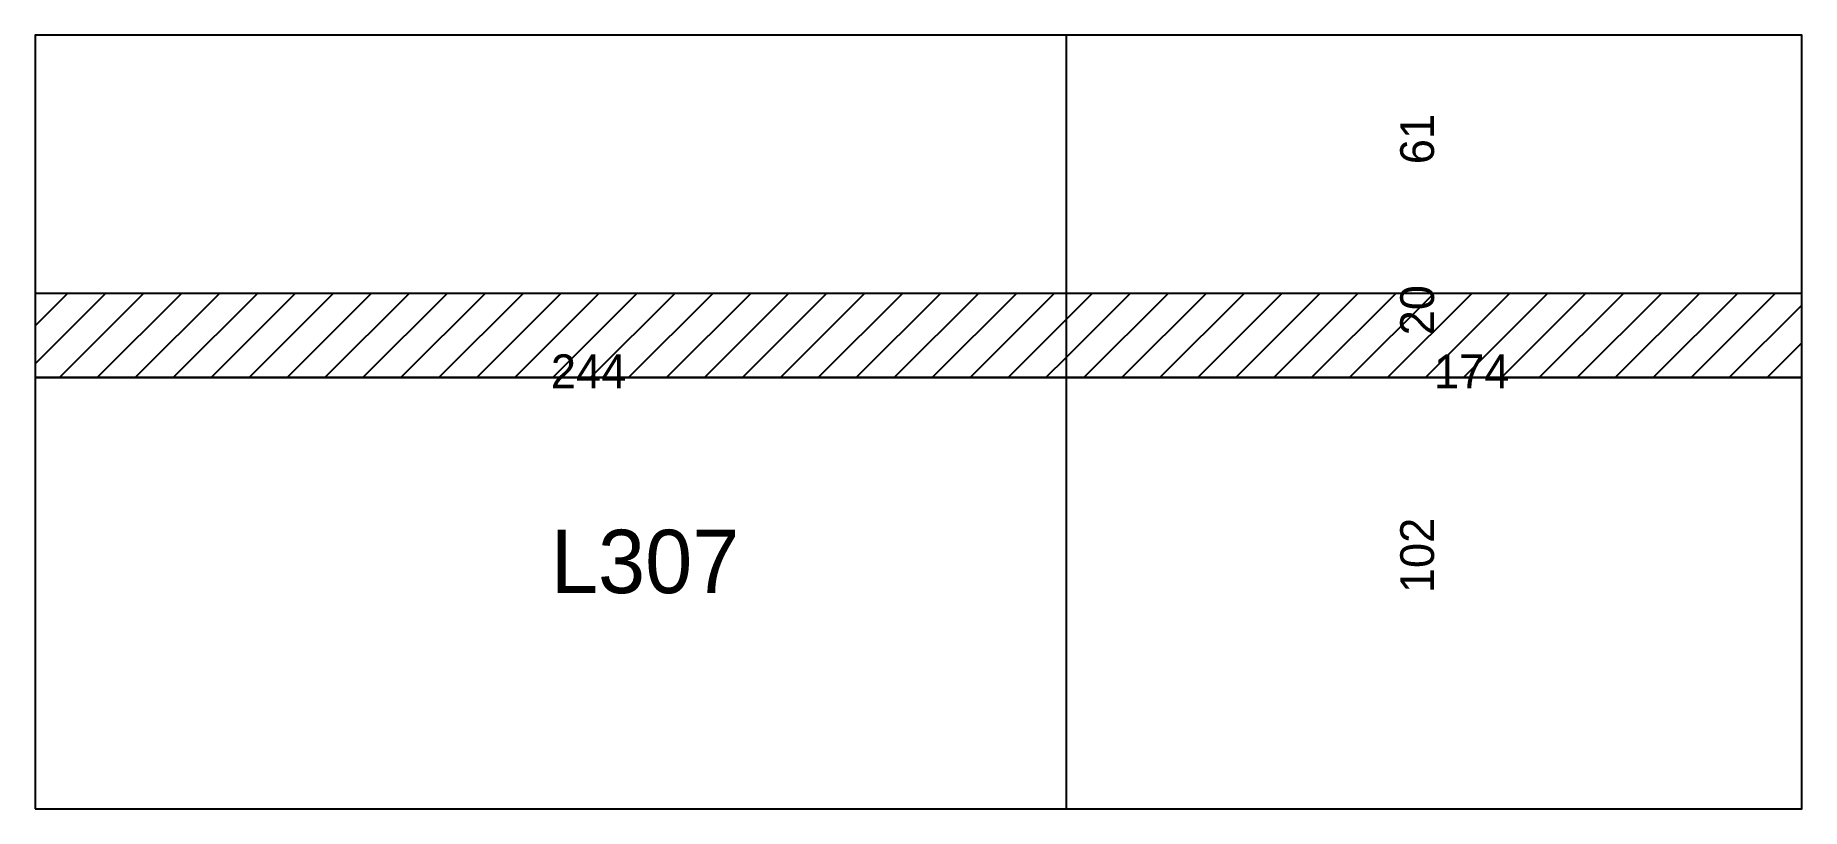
# Model space of a CAD drawing. Extents: x 5352 to 5770, y 2607 to 2790.
import ezdxf

# ---------------------------------------------------------------- set-up
doc = ezdxf.new("R2010")
doc.units = 0
for name, color, linetype in [('3', 3, 'Continuous'), ('4', 4, 'Continuous'), ('Painéis', 200, 'Continuous'), ('REAPROVEITAMENTO', 251, 'Continuous')]:
    doc.layers.add(name, color=color, linetype=linetype)

msp = doc.modelspace()

# ---------------------------------------------------------------- hatches: boundary and pattern name
at = {"layer": 'REAPROVEITAMENTO'}
h = msp.add_hatch(dxfattribs=at)
h.set_pattern_fill('ANSI31', scale=2)
h.paths.add_polyline_path([(5352.07, 2728.58), (5352.07, 2708.58), (5596.07, 2708.58), (5596.07, 2728.58)])
h = msp.add_hatch(dxfattribs=at)
h.set_pattern_fill('ANSI31', scale=2)
h.paths.add_polyline_path([(5596.07, 2728.58), (5596.07, 2708.58), (5770.07, 2708.58), (5770.07, 2728.58)])

# ---------------------------------------------------------------- linework, layer by layer
at = {"layer": '3'}
for p, q in [((5770.07, 2789.58), (5352.07, 2789.58)), ((5352.07, 2789.58), (5352.07, 2606.58)), ((5596.07, 2606.58), (5596.07, 2789.58)), ((5770.07, 2606.58), (5770.07, 2789.58)), ((5352.07, 2708.58), (5770.07, 2708.58)), ((5352.07, 2606.58), (5770.07, 2606.58))]:
    msp.add_line(p, q, dxfattribs=at)
at = {"layer": '3', "lineweight": 25}
msp.add_lwpolyline([(5352.07, 2606.58), (5770.07, 2606.58), (5770.07, 2789.58), (5352.07, 2789.58)], close=True, dxfattribs=at)
at = {"layer": '3'}
for points in [[(5352.07, 2728.58), (5770.07, 2728.58)], [(5770.07, 2708.58), (5352.07, 2708.58)]]:
    msp.add_lwpolyline(points, dxfattribs=at)
at = {"layer": 'Painéis', "lineweight": 18}
for p, q in [((5596.07, 2606.58), (5596.07, 2789.58)), ((5352.07, 2728.58), (5770.07, 2728.58)), ((5352.07, 2708.58), (5770.07, 2708.58))]:
    msp.add_line(p, q, dxfattribs=at)

# ---------------------------------------------------------------- texts
at = {"layer": '4'}
msp.add_text('L307', height=15, dxfattribs=at).set_placement((5474.07, 2657.58))
at = {"layer": 'Painéis'}
for s, p in [('61', (5683.07, 2759.08)), ('20', (5683.07, 2718.58)), ('102', (5683.07, 2657.58))]:
    msp.add_text(s, height=8, rotation=90, dxfattribs=at).set_placement(p)
for s, p in [('244', (5474.07, 2706.08)), ('174', (5683.07, 2706.08))]:
    msp.add_text(s, height=8, dxfattribs=at).set_placement(p)

doc.saveas('drawing.dxf')
